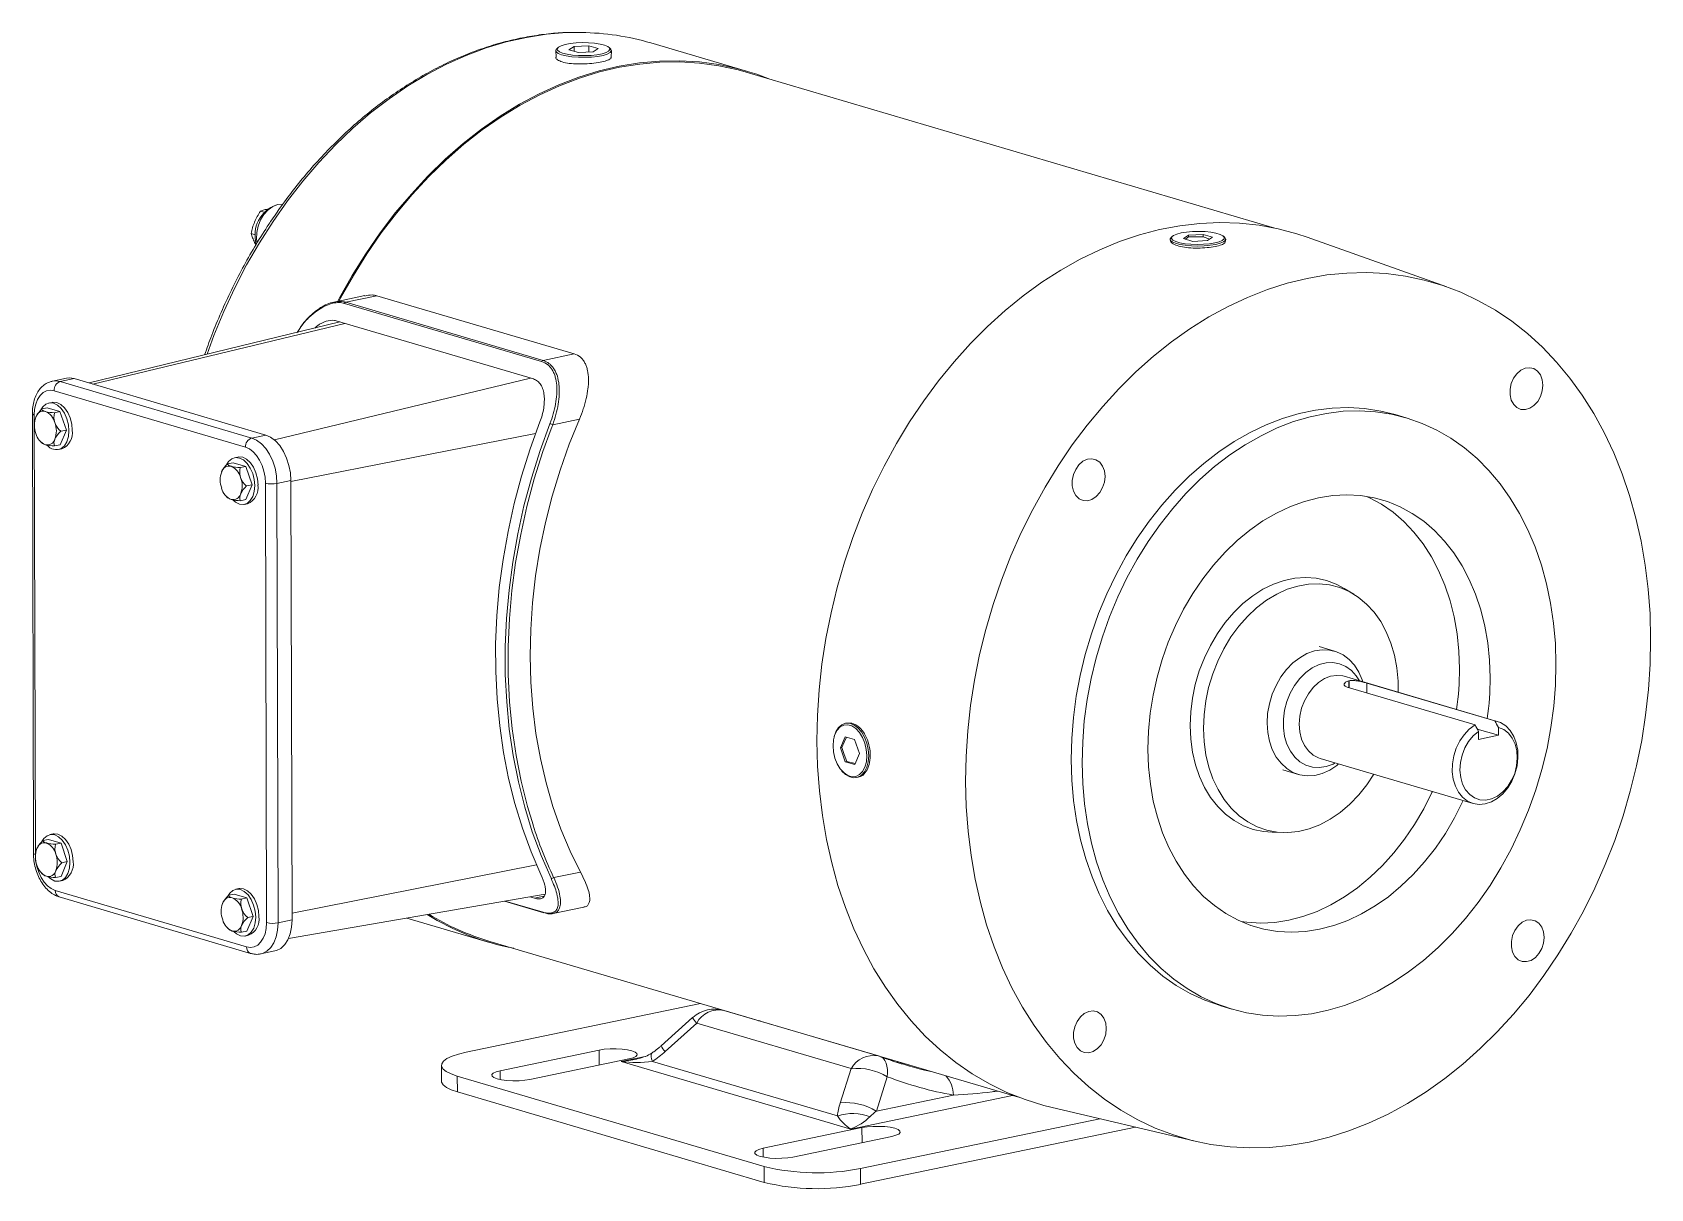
# Model space of a CAD drawing. Header units: inches. Extents: x -6.3 to 5.5, y -4.4 to 4.1.
import ezdxf

# ---------------------------------------------------------------- set-up
doc = ezdxf.new("R2010")
doc.units = ezdxf.units.IN
doc.header["$MEASUREMENT"] = 0

msp = doc.modelspace()

# ---------------------------------------------------------------- linework, layer by layer
at = {"color": 7, "linetype": 'Continuous', "lineweight": 15}
for p, q in [((-2.452, 3.918), (-2.451, 3.869)), ((-2.436, 3.94), (-2.446, 3.931)), ((-2.319, 3.949), (-2.357, 3.924)), ((-2.357, 3.924), (-2.287, 3.903)), ((-2.212, 3.953), (-2.319, 3.949)), ((-2.319, 3.912), (-2.319, 3.949)), ((-2.287, 3.903), (-2.181, 3.908)), ((-2.143, 3.933), (-2.212, 3.953)), ((-2.212, 3.906), (-2.212, 3.953)), ((-2.181, 3.908), (-2.143, 3.933)), ((-2.054, 3.932), (-2.064, 3.941)), ((-2.048, 3.87), (-2.047, 3.919)), ((-1.061, 3.769), (-1.759, 3.975)), ((2.795, 2.623), (-1.064, 3.76)), ((-4.581, 2.739), (-4.608, 2.747)), ((-4.646, 2.574), (-4.676, 2.583)), ((2.032, 2.541), (2.032, 2.535)), ((2.048, 2.563), (2.039, 2.554)), ((2.165, 2.572), (2.128, 2.546)), ((2.128, 2.546), (2.197, 2.526)), ((2.272, 2.576), (2.165, 2.572)), ((2.165, 2.559), (2.165, 2.572)), ((2.197, 2.526), (2.303, 2.531)), ((2.341, 2.556), (2.272, 2.576)), ((2.272, 2.56), (2.272, 2.576)), ((2.322, 2.543), (2.272, 2.56)), ((2.303, 2.531), (2.341, 2.556)), ((2.43, 2.555), (2.42, 2.564)), ((2.436, 2.527), (2.437, 2.542)), ((4.052, 2.193), (3.031, 2.556)), ((-3.847, 2.13), (-4.071, 2.083)), ((-3.758, 2.129), (-3.985, 2.082)), ((-2.319, 1.705), (-3.758, 2.129)), ((-2.556, 1.649), (-3.995, 2.073)), ((-3.985, 2.082), (-2.546, 1.657)), ((-4.028, 1.938), (-5.859, 1.493)), ((-4.056, 1.946), (-2.616, 1.522)), ((-2.546, 1.657), (-2.319, 1.705)), ((-6.025, 1.527), (-6.127, 1.506)), ((-4.718, 1.023), (-6.115, 1.435)), ((-5.967, 1.524), (-6.069, 1.503)), ((-6.069, 1.503), (-4.672, 1.091)), ((-4.569, 1.112), (-5.967, 1.524)), ((-6.204, 1.303), (-6.164, 1.311)), ((-6.072, 1.284), (-6.164, 1.311)), ((-6.129, 1.351), (-6.153, 1.346)), ((-6.273, 1.268), (-6.265, -1.939)), ((-6.259, 1.259), (-6.251, -1.948)), ((-6.112, 1.275), (-6.072, 1.284)), ((-6.072, 1.284), (-6.025, 1.149)), ((-2.28, 1.228), (-2.475, 1.188)), ((3.754, 1.238), (3.674, 1.262)), ((-6.025, 1.149), (-6.071, 1.041)), ((-6.065, 1.141), (-6.025, 1.149)), ((-4.569, 1.112), (-4.672, 1.091)), ((-6.111, 1.033), (-6.071, 1.041)), ((-6.082, 1.006), (-6.058, 1.011)), ((-4.773, 0.952), (-4.797, 0.947)), ((-4.848, 0.903), (-4.808, 0.911)), ((-4.808, 0.911), (-4.716, 0.884)), ((-4.756, 0.876), (-4.716, 0.884)), ((-4.669, 0.749), (-4.716, 0.884)), ((-4.715, 0.642), (-4.669, 0.749)), ((-4.709, 0.741), (-4.669, 0.749)), ((-4.565, -2.446), (-4.572, 0.762)), ((-4.386, 0.781), (-4.488, 0.76)), ((-4.488, 0.76), (-4.48, -2.447)), ((-4.378, -2.426), (-4.386, 0.781)), ((-4.755, 0.633), (-4.715, 0.642)), ((-4.726, 0.606), (-4.702, 0.611)), ((3.372, -0.049), (3.301, -0.006)), ((3.232, -0.464), (3.118, -0.43)), ((4.418, -0.977), (3.302, -0.648)), ((4.402, -0.973), (3.468, -0.698)), ((4.257, -1.003), (3.323, -0.728)), ((-0.33, -0.989), (-0.338, -0.991)), ((4.273, -1.033), (4.427, -1.078)), ((4.283, -1.108), (4.283, -1.051)), ((4.427, -1.078), (4.427, -1.021)), ((-0.421, -1.088), (-0.422, -1.094)), ((-0.341, -1.09), (-0.375, -1.171)), ((-0.365, -1.168), (-0.375, -1.171)), ((-0.375, -1.171), (-0.341, -1.272)), ((-0.272, -1.11), (-0.341, -1.09)), ((-0.237, -1.211), (-0.272, -1.11)), ((4.427, -1.078), (4.283, -1.108)), ((-0.328, -1.269), (-0.341, -1.272)), ((-0.341, -1.272), (-0.271, -1.292)), ((-0.328, -1.269), (-0.268, -1.285)), ((-0.271, -1.292), (-0.237, -1.211)), ((3.126, -1.247), (4.242, -1.576)), ((-0.374, -1.326), (-0.37, -1.331)), ((-0.256, -1.387), (-0.245, -1.385)), ((2.853, -1.33), (2.967, -1.364)), ((-6.196, -1.847), (-6.156, -1.838)), ((-6.156, -1.838), (-6.064, -1.865)), ((-6.122, -1.798), (-6.145, -1.803)), ((-6.104, -1.874), (-6.064, -1.865)), ((-6.018, -2), (-6.064, -1.865)), ((2.776, -1.786), (2.859, -1.788)), ((-6.018, -2), (-6.064, -2.108)), ((-6.058, -2.009), (-6.018, -2)), ((-6.104, -2.116), (-6.064, -2.108)), ((-2.467, -2.116), (-2.272, -2.076)), ((-6.106, -2.21), (-4.709, -2.622)), ((-6.075, -2.143), (-6.051, -2.138)), ((-4.84, -2.246), (-4.8, -2.238)), ((-4.708, -2.265), (-4.8, -2.238)), ((-4.766, -2.197), (-4.789, -2.202)), ((-4.404, -2.562), (-2.53, -2.237)), ((-6.077, -2.258), (-4.68, -2.67)), ((-4.748, -2.274), (-4.708, -2.265)), ((-4.662, -2.4), (-4.708, -2.265)), ((-2.827, -2.289), (-2.541, -2.373)), ((-2.607, -2.267), (-2.642, -2.257)), ((-2.471, -2.379), (-2.248, -2.333)), ((-4.662, -2.4), (-4.707, -2.508)), ((-4.702, -2.408), (-4.662, -2.4)), ((-4.378, -2.426), (-4.48, -2.447)), ((-3.54, -2.412), (-2.936, -2.59)), ((-2.541, -2.373), (-2.541, -2.373)), ((-4.747, -2.516), (-4.707, -2.508)), ((-4.719, -2.543), (-4.695, -2.538)), ((-2.934, -2.582), (0.925, -3.719)), ((-4.605, -2.673), (-4.503, -2.652)), ((-1.396, -3.035), (-3.107, -3.391)), ((2.402, -3.053), (2.482, -3.077)), ((-1.454, -3.137), (-1.683, -3.344)), ((-1.424, -3.178), (-1.654, -3.385)), ((-0.296, -3.511), (-1.424, -3.178)), ((-0.098, -3.418), (-1.226, -3.086)), ((-0.969, -3.161), (-0.972, -3.161)), ((-2.136, -3.376), (-2.859, -3.526)), ((-3.287, -3.486), (-3.287, -3.602)), ((-2.642, -3.59), (-1.919, -3.44)), ((-0.3, -3.952), (-1.975, -3.458)), ((-0.397, -3.856), (-1.748, -3.458)), ((-0.376, -3.762), (-0.296, -3.511)), ((0.1, -3.484), (0.132, -3.494)), ((-0.933, -4.225), (-3.172, -3.565)), ((-3.172, -3.565), (-3.171, -3.681)), ((-0.033, -3.571), (-0.113, -3.822)), ((-0.932, -4.341), (-3.171, -3.681)), ((0.449, -3.705), (-0.113, -3.822)), ((1.518, -3.876), (-0.229, -4.24)), ((1.16, -3.792), (2.214, -4.041)), ((-0.218, -3.941), (-0.94, -4.092)), ((-0.723, -4.156), (0, -4.005)), ((-0.228, -4.355), (1.779, -3.938)), ((-0.932, -4.341), (-0.933, -4.225)), ((-0.229, -4.24), (-0.228, -4.355))]:
    msp.add_line(p, q, dxfattribs=at)
at = {"color": 8, "linetype": 'Continuous', "lineweight": 15}
for p, q in [((-3.993, 1.927), (-5.831, 1.484)), ((-2.637, 1.528), (-4.507, 1.077)), ((-2.475, 1.188), (-2.486, 1.159)), ((-2.6, 1.125), (-4.386, 0.773)), ((3.335, -0.682), (3.335, -0.731)), ((3.338, -0.732), (3.338, -0.681)), ((3.468, -0.698), (3.468, -0.77)), ((-2.593, -2.024), (-4.378, -2.376)), ((-2.822, -2.288), (-2.546, -2.369)), ((-2.607, -2.267), (-2.54, -2.253)), ((-0.962, -3.163), (-0.965, -3.163)), ((-2.136, -3.376), (-2.136, -3.485)), ((-1.801, -3.422), (-1.975, -3.458)), ((-2.859, -3.526), (-2.859, -3.591)), ((0.881, -3.706), (-0.3, -3.952)), ((-0.218, -3.941), (-0.217, -4.051)), ((-0.94, -4.092), (-0.94, -4.156))]:
    msp.add_line(p, q, dxfattribs=at)
at = {"color": 8, "linetype": 'Continuous', "lineweight": 15, "flags": 128}
for points in [[(-2.266, 4.05), (-2.374, 4.049), (-2.52, 4.037), (-2.667, 4.014), (-2.814, 3.981), (-2.96, 3.937), (-3.106, 3.883), (-3.25, 3.819), (-3.393, 3.744), (-3.533, 3.66), (-3.67, 3.566), (-3.804, 3.463), (-3.934, 3.351), (-4.061, 3.23), (-4.182, 3.102), (-4.299, 2.966), (-4.411, 2.822), (-4.516, 2.672), (-4.616, 2.516), (-4.709, 2.354), (-4.796, 2.187), (-4.876, 2.015), (-4.948, 1.839), (-4.998, 1.702)], [(-6.129, 1.505), (-6.105, 1.508), (-6.069, 1.503)], [(-6.273, 1.268), (-6.273, 1.267), (-6.27, 1.264), (-6.266, 1.261), (-6.259, 1.259)], [(3.302, -0.648), (3.292, -0.645), (3.247, -0.641), (3.202, -0.648), (3.157, -0.665), (3.113, -0.693), (3.074, -0.73), (3.04, -0.775), (3.012, -0.826), (2.991, -0.881), (2.978, -0.939), (2.974, -0.997)], [(2.974, -0.997), (2.978, -1.054), (2.991, -1.106), (3.012, -1.153), (3.041, -1.193), (3.075, -1.223), (3.115, -1.244), (3.126, -1.247)], [(-6.265, -1.939), (-6.265, -1.94), (-6.263, -1.943), (-6.258, -1.946), (-6.251, -1.948)], [(-4.48, -2.447), (-4.484, -2.5), (-4.494, -2.549), (-4.511, -2.592), (-4.533, -2.628), (-4.561, -2.654), (-4.593, -2.67), (-4.602, -2.673)], [(-1.75, -3.396), (-1.751, -3.397), (-1.755, -3.403), (-1.757, -3.412), (-1.756, -3.425), (-1.753, -3.44), (-1.748, -3.458)], [(-0.082, -3.424), (-0.073, -3.428), (-0.06, -3.438), (-0.05, -3.452), (-0.042, -3.47), (-0.036, -3.492), (-0.032, -3.516), (-0.031, -3.542), (-0.033, -3.571)], [(-1.975, -3.458), (-1.906, -3.449), (-1.864, -3.441)], [(0.132, -3.494), (0.217, -3.516), (0.296, -3.534)]]:
    msp.add_lwpolyline(points, dxfattribs=at)
at = {"color": 7, "linetype": 'Continuous', "lineweight": 15, "flags": 128}
for points in [[(-2.449, 3.91), (-2.452, 3.922), (-2.446, 3.931)], [(-2.054, 3.932), (-2.05, 3.928), (-2.048, 3.916), (-2.057, 3.904), (-2.078, 3.893), (-2.108, 3.883), (-2.147, 3.876), (-2.192, 3.871), (-2.24, 3.869), (-2.288, 3.87), (-2.335, 3.873), (-2.376, 3.879), (-2.41, 3.888), (-2.435, 3.898), (-2.449, 3.91), (-2.449, 3.91)], [(-2.44, 3.92), (-2.426, 3.909), (-2.403, 3.899), (-2.37, 3.891), (-2.331, 3.885), (-2.287, 3.881), (-2.24, 3.881), (-2.195, 3.883), (-2.152, 3.888), (-2.115, 3.895), (-2.086, 3.904), (-2.067, 3.914), (-2.058, 3.925), (-2.06, 3.937), (-2.073, 3.948), (-2.097, 3.958), (-2.13, 3.966), (-2.169, 3.972), (-2.213, 3.975), (-2.259, 3.976), (-2.305, 3.974), (-2.348, 3.969), (-2.385, 3.962), (-2.414, 3.953), (-2.433, 3.943), (-2.442, 3.931), (-2.44, 3.92)], [(-0.89, 3.709), (-0.985, 3.745), (-1.122, 3.786), (-1.262, 3.816), (-1.405, 3.836), (-1.549, 3.844), (-1.695, 3.842), (-1.842, 3.829), (-1.989, 3.805), (-2.137, 3.77), (-2.284, 3.725), (-2.43, 3.669), (-2.575, 3.602), (-2.718, 3.526), (-2.858, 3.439), (-2.995, 3.344), (-3.129, 3.239), (-3.26, 3.125), (-3.386, 3.002), (-3.507, 2.871), (-3.624, 2.733), (-3.735, 2.588), (-3.84, 2.436), (-3.939, 2.277), (-4.031, 2.113), (-4.044, 2.089)], [(-4.035, 2.091), (-4.023, 2.114), (-3.93, 2.278), (-3.832, 2.435), (-3.727, 2.587), (-3.616, 2.731), (-3.5, 2.869), (-3.379, 2.999), (-3.253, 3.121), (-3.123, 3.234), (-2.989, 3.339), (-2.852, 3.434), (-2.712, 3.52), (-2.57, 3.596), (-2.426, 3.662), (-2.28, 3.717), (-2.134, 3.762), (-1.987, 3.797), (-1.84, 3.82), (-1.693, 3.833), (-1.548, 3.835), (-1.404, 3.827), (-1.262, 3.807), (-1.122, 3.777), (-1.064, 3.76)], [(-4.633, 2.516), (-4.636, 2.543), (-4.635, 2.59), (-4.626, 2.637), (-4.608, 2.682), (-4.583, 2.722), (-4.553, 2.755), (-4.518, 2.78), (-4.482, 2.794), (-4.446, 2.798)], [(3.031, 2.556), (2.957, 2.581), (2.82, 2.617), (2.68, 2.643), (2.537, 2.658), (2.393, 2.663), (2.248, 2.657), (2.101, 2.639), (1.954, 2.612), (1.808, 2.573), (1.662, 2.524), (1.517, 2.465), (1.374, 2.395), (1.233, 2.316), (1.094, 2.227), (0.959, 2.129), (0.827, 2.021), (0.698, 1.905), (0.574, 1.781), (0.455, 1.648), (0.341, 1.509), (0.233, 1.362), (0.13, 1.209), (0.033, 1.05), (-0.056, 0.885), (-0.14, 0.716), (-0.216, 0.542), (-0.284, 0.364), (-0.345, 0.184), (-0.399, 0), (-0.444, -0.185), (-0.481, -0.371), (-0.51, -0.559), (-0.531, -0.746), (-0.543, -0.933), (-0.547, -1.119)], [(2.111, 2.587), (2.079, 2.579), (2.056, 2.569), (2.044, 2.558), (2.042, 2.546), (2.052, 2.535), (2.072, 2.525), (2.102, 2.516), (2.14, 2.509), (2.182, 2.505), (2.228, 2.504), (2.274, 2.505), (2.318, 2.508), (2.357, 2.515), (2.389, 2.523), (2.412, 2.533), (2.425, 2.544), (2.426, 2.556), (2.416, 2.567), (2.396, 2.577), (2.366, 2.586), (2.329, 2.593), (2.286, 2.597), (2.24, 2.599), (2.194, 2.598), (2.15, 2.594), (2.111, 2.587)], [(2.43, 2.555), (2.436, 2.545), (2.434, 2.533), (2.42, 2.522), (2.396, 2.512), (2.364, 2.503), (2.324, 2.497), (2.28, 2.493), (2.233, 2.492), (2.186, 2.493), (2.142, 2.497), (2.102, 2.503), (2.07, 2.512), (2.047, 2.522), (2.034, 2.533), (2.032, 2.545), (2.039, 2.554)], [(2.165, 2.559), (2.146, 2.545), (2.142, 2.542)], [(2.272, 2.56), (2.218, 2.56), (2.165, 2.559)], [(5.538, -0.376), (5.535, -0.56), (5.522, -0.745), (5.502, -0.931), (5.473, -1.117), (5.435, -1.301), (5.39, -1.485), (5.337, -1.667), (5.276, -1.845), (5.207, -2.021), (5.131, -2.193), (5.048, -2.361), (4.958, -2.523), (4.862, -2.68), (4.759, -2.831), (4.651, -2.976), (4.537, -3.113), (4.418, -3.243), (4.295, -3.365), (4.167, -3.479), (4.036, -3.583), (3.901, -3.679), (3.763, -3.766), (3.622, -3.842), (3.48, -3.909), (3.336, -3.965), (3.191, -4.012), (3.046, -4.047), (2.901, -4.072), (2.756, -4.086), (2.612, -4.09), (2.469, -4.082), (2.329, -4.064), (2.19, -4.035), (2.055, -3.995), (1.923, -3.945), (1.795, -3.885), (1.671, -3.814), (1.552, -3.734), (1.437, -3.644), (1.328, -3.545), (1.225, -3.437), (1.128, -3.32), (1.038, -3.195), (0.954, -3.062), (0.877, -2.922), (0.808, -2.775), (0.746, -2.621), (0.692, -2.462), (0.646, -2.298), (0.608, -2.128), (0.578, -1.955), (0.556, -1.778), (0.543, -1.598), (0.538, -1.416), (0.542, -1.232), (0.554, -1.046), (0.575, -0.861), (0.604, -0.675), (0.641, -0.49), (0.687, -0.307), (0.74, -0.125), (0.801, 0.054), (0.869, 0.23), (0.945, 0.402), (1.029, 0.569), (1.118, 0.732), (1.215, 0.889), (1.317, 1.04), (1.426, 1.184), (1.539, 1.322), (1.658, 1.451), (1.782, 1.573), (1.91, 1.687), (2.041, 1.792), (2.176, 1.888), (2.314, 1.974), (2.454, 2.051), (2.597, 2.117), (2.741, 2.174), (2.885, 2.22), (3.031, 2.256), (3.176, 2.281), (3.321, 2.295), (3.465, 2.298), (3.607, 2.291), (3.748, 2.272), (3.886, 2.243), (4.022, 2.204), (4.154, 2.154), (4.282, 2.093), (4.406, 2.023), (4.525, 1.943), (4.639, 1.853), (4.748, 1.753), (4.852, 1.645), (4.949, 1.528), (5.039, 1.403), (5.123, 1.27), (5.2, 1.13), (5.269, 0.983), (5.331, 0.83), (5.385, 0.671), (5.431, 0.506), (5.469, 0.337), (5.499, 0.164), (5.521, -0.013), (5.534, -0.193), (5.538, -0.376)], [(4.752, 1.476), (4.747, 1.516), (4.734, 1.551), (4.713, 1.579), (4.686, 1.597), (4.656, 1.604), (4.623, 1.6), (4.591, 1.585), (4.562, 1.56), (4.538, 1.527), (4.521, 1.488), (4.512, 1.447), (4.513, 1.406), (4.521, 1.368), (4.539, 1.336), (4.562, 1.313), (4.592, 1.3), (4.624, 1.298), (4.656, 1.308), (4.687, 1.328), (4.714, 1.357), (4.734, 1.394), (4.747, 1.434), (4.752, 1.476)], [(-6.115, 1.435), (-6.143, 1.439), (-6.17, 1.435), (-6.195, 1.422), (-6.217, 1.401), (-6.235, 1.373), (-6.248, 1.339), (-6.257, 1.301), (-6.259, 1.259)], [(-5.967, 1.524), (-6.003, 1.529), (-6.025, 1.527)], [(-6.211, 1.296), (-6.197, 1.319), (-6.174, 1.339), (-6.147, 1.347), (-6.118, 1.345), (-6.089, 1.33), (-6.062, 1.306), (-6.039, 1.272), (-6.021, 1.232), (-6.01, 1.188), (-6.006, 1.143), (-6.01, 1.101), (-6.021, 1.063), (-6.039, 1.034), (-6.062, 1.014), (-6.062, 1.014)], [(-6.204, 1.303), (-6.204, 1.3), (-6.203, 1.298), (-6.201, 1.295), (-6.198, 1.293), (-6.194, 1.291), (-6.19, 1.289), (-6.185, 1.287), (-6.179, 1.285)], [(-5.982, 1.148), (-5.986, 1.193), (-5.998, 1.237), (-6.015, 1.277), (-6.038, 1.311), (-6.065, 1.335), (-6.094, 1.35), (-6.123, 1.352), (-6.129, 1.351)], [(1.309, -1.255), (1.313, -1.102), (1.326, -0.949), (1.346, -0.794), (1.375, -0.641), (1.412, -0.488), (1.457, -0.338), (1.509, -0.19), (1.569, -0.046), (1.637, 0.094), (1.711, 0.23), (1.791, 0.36), (1.878, 0.483), (1.97, 0.6), (2.067, 0.71), (2.169, 0.812), (2.276, 0.905), (2.386, 0.99), (2.499, 1.066), (2.615, 1.132), (2.733, 1.188), (2.852, 1.234), (2.973, 1.27), (3.093, 1.295), (3.214, 1.309), (3.333, 1.313), (3.451, 1.306), (3.568, 1.288), (3.674, 1.262)], [(-2.569, 1.209), (-2.64, 1.013), (-2.702, 0.813), (-2.756, 0.612), (-2.801, 0.408), (-2.838, 0.204), (-2.865, -0.001), (-2.883, -0.206), (-2.892, -0.41), (-2.891, -0.613), (-2.881, -0.813), (-2.862, -1.01), (-2.834, -1.203), (-2.797, -1.393), (-2.751, -1.577), (-2.696, -1.756), (-2.632, -1.929), (-2.561, -2.095)], [(-2.487, -2.122), (-2.56, -1.956), (-2.624, -1.782), (-2.679, -1.602), (-2.726, -1.417), (-2.763, -1.227), (-2.792, -1.033), (-2.811, -0.835), (-2.821, -0.634), (-2.821, -0.43), (-2.812, -0.226), (-2.794, -0.02), (-2.767, 0.186), (-2.73, 0.392), (-2.685, 0.596), (-2.63, 0.799), (-2.567, 0.999), (-2.495, 1.195)], [(-2.28, 1.228), (-2.355, 1.045), (-2.421, 0.857), (-2.479, 0.667), (-2.528, 0.474), (-2.569, 0.28), (-2.6, 0.085), (-2.623, -0.111), (-2.636, -0.306), (-2.64, -0.499), (-2.635, -0.691), (-2.621, -0.88), (-2.598, -1.066), (-2.565, -1.248), (-2.524, -1.425), (-2.474, -1.597), (-2.415, -1.764), (-2.348, -1.923), (-2.272, -2.076)], [(1.389, -1.279), (1.393, -1.126), (1.405, -0.972), (1.426, -0.818), (1.455, -0.664), (1.492, -0.512), (1.537, -0.361), (1.589, -0.214), (1.649, -0.069), (1.716, 0.071), (1.79, 0.206), (1.871, 0.336), (1.958, 0.46), (2.05, 0.577), (2.147, 0.686), (2.249, 0.788), (2.356, 0.882), (2.466, 0.967), (2.579, 1.042), (2.695, 1.108), (2.813, 1.165), (2.932, 1.211), (3.053, 1.246), (3.173, 1.271), (3.294, 1.286), (3.413, 1.289), (3.531, 1.282), (3.648, 1.265), (3.761, 1.236), (3.871, 1.197), (3.978, 1.148), (4.081, 1.089), (4.179, 1.019), (4.271, 0.941), (4.358, 0.853), (4.439, 0.757), (4.514, 0.653), (4.582, 0.541), (4.642, 0.421), (4.696, 0.296), (4.741, 0.164), (4.779, 0.027), (4.808, -0.114), (4.83, -0.26), (4.843, -0.409), (4.847, -0.56), (4.843, -0.713), (4.831, -0.867), (4.811, -1.021), (4.782, -1.174), (4.745, -1.327), (4.7, -1.477), (4.647, -1.625), (4.587, -1.769), (4.52, -1.909), (4.446, -2.045), (4.366, -2.175), (4.279, -2.298), (4.187, -2.415), (4.089, -2.525), (3.987, -2.627), (3.881, -2.721), (3.771, -2.805), (3.658, -2.881), (3.542, -2.947), (3.424, -3.003), (3.304, -3.049), (3.184, -3.085), (3.063, -3.11), (2.943, -3.124), (2.823, -3.128), (2.705, -3.121), (2.589, -3.103), (2.476, -3.075), (2.365, -3.036), (2.258, -2.987), (2.156, -2.927), (2.058, -2.858), (1.965, -2.78), (1.878, -2.692), (1.797, -2.596), (1.723, -2.491), (1.655, -2.379), (1.594, -2.26), (1.541, -2.134), (1.495, -2.003), (1.458, -1.866), (1.428, -1.724), (1.407, -1.579), (1.394, -1.43), (1.389, -1.279)], [(-4.672, 1.091), (-4.636, 1.075), (-4.601, 1.049), (-4.57, 1.014), (-4.542, 0.972), (-4.519, 0.923), (-4.502, 0.87), (-4.492, 0.815), (-4.488, 0.76)], [(-4.386, 0.781), (-4.389, 0.836), (-4.4, 0.891), (-4.417, 0.944), (-4.44, 0.993), (-4.468, 1.036), (-4.499, 1.07), (-4.534, 1.096), (-4.569, 1.112)], [(-2.486, 1.159), (-2.547, 0.992), (-2.61, 0.793), (-2.664, 0.591), (-2.709, 0.387), (-2.746, 0.183), (-2.773, -0.022), (-2.791, -0.227), (-2.8, -0.431), (-2.8, -0.634), (-2.79, -0.834), (-2.771, -1.031), (-2.742, -1.225), (-2.705, -1.414), (-2.659, -1.598), (-2.618, -1.733)], [(-4.855, 0.896), (-4.841, 0.919), (-4.818, 0.939), (-4.791, 0.948), (-4.762, 0.945), (-4.733, 0.931), (-4.706, 0.906)], [(-4.626, 0.748), (-4.63, 0.793), (-4.642, 0.837), (-4.659, 0.877), (-4.682, 0.911), (-4.709, 0.936), (-4.738, 0.95), (-4.767, 0.953), (-4.773, 0.952)], [(-4.572, 0.762), (-4.575, 0.805), (-4.584, 0.849), (-4.597, 0.89), (-4.615, 0.929), (-4.637, 0.963), (-4.662, 0.99), (-4.689, 1.011), (-4.718, 1.023)], [(-4.823, 0.885), (-4.829, 0.887), (-4.834, 0.889), (-4.838, 0.891), (-4.842, 0.893), (-4.845, 0.896), (-4.847, 0.898), (-4.848, 0.9), (-4.848, 0.903)], [(-4.706, 0.906), (-4.683, 0.872), (-4.665, 0.832), (-4.654, 0.788), (-4.65, 0.744), (-4.654, 0.701), (-4.665, 0.664), (-4.683, 0.634), (-4.706, 0.614), (-4.732, 0.605), (-4.761, 0.608), (-4.79, 0.622), (-4.81, 0.64)], [(1.556, 0.811), (1.551, 0.851), (1.538, 0.886), (1.517, 0.914), (1.49, 0.932), (1.46, 0.94), (1.427, 0.936), (1.395, 0.921), (1.366, 0.896), (1.342, 0.862), (1.325, 0.824), (1.316, 0.782), (1.317, 0.741), (1.325, 0.703), (1.343, 0.671), (1.367, 0.648), (1.396, 0.635), (1.428, 0.633), (1.46, 0.643), (1.491, 0.663), (1.518, 0.693), (1.538, 0.729), (1.551, 0.769), (1.556, 0.811)], [(4.17, -1.555), (4.166, -1.563), (4.106, -1.681), (4.04, -1.795), (3.967, -1.902), (3.888, -2.002), (3.805, -2.095), (3.716, -2.18), (3.624, -2.257), (3.527, -2.324), (3.429, -2.382), (3.328, -2.43), (3.225, -2.467), (3.122, -2.494), (3.019, -2.51), (2.916, -2.515), (2.815, -2.509), (2.716, -2.493), (2.62, -2.466), (2.527, -2.428), (2.438, -2.38), (2.354, -2.321), (2.275, -2.254), (2.202, -2.177), (2.135, -2.091), (2.075, -1.998), (2.022, -1.897), (1.976, -1.79), (1.938, -1.676), (1.908, -1.558), (1.887, -1.435), (1.874, -1.308), (1.869, -1.179), (1.873, -1.048), (1.886, -0.916), (1.907, -0.785), (1.936, -0.654), (1.973, -0.525), (2.018, -0.398), (2.071, -0.276), (2.13, -0.157), (2.197, -0.044), (2.27, 0.063), (2.348, 0.164), (2.432, 0.257), (2.52, 0.342), (2.613, 0.418), (2.709, 0.486), (2.808, 0.543), (2.909, 0.591), (3.011, 0.628), (3.114, 0.655), (3.218, 0.671), (3.32, 0.677), (3.421, 0.671), (3.52, 0.654), (3.617, 0.627), (3.709, 0.589), (3.798, 0.541), (3.882, 0.483), (3.961, 0.415), (4.035, 0.338), (4.102, 0.253), (4.162, 0.159), (4.215, 0.059), (4.261, -0.049), (4.298, -0.162), (4.328, -0.281), (4.35, -0.404), (4.363, -0.53), (4.367, -0.66), (4.367, -0.66)], [(3.464, 0.665), (3.486, 0.655), (3.574, 0.607), (3.659, 0.549), (3.738, 0.481), (3.811, 0.404), (3.878, 0.319), (3.938, 0.225), (3.991, 0.125), (4.037, 0.017), (4.075, -0.096), (4.104, -0.215), (4.126, -0.338), (4.139, -0.464), (4.143, -0.594)], [(2.178, -1.008), (2.182, -0.908), (2.194, -0.807), (2.215, -0.707), (2.244, -0.609), (2.281, -0.513), (2.325, -0.422), (2.376, -0.336), (2.433, -0.256), (2.495, -0.182), (2.563, -0.117), (2.634, -0.061), (2.709, -0.013), (2.785, 0.024), (2.864, 0.051), (2.942, 0.067), (3.021, 0.073), (3.098, 0.068), (3.173, 0.051), (3.244, 0.025), (3.301, -0.006)], [(2.275, -1.028), (2.279, -0.928), (2.291, -0.828), (2.312, -0.729), (2.342, -0.631), (2.379, -0.537), (2.423, -0.447), (2.474, -0.361), (2.532, -0.283), (2.595, -0.211), (2.662, -0.148), (2.734, -0.093), (2.809, -0.048), (2.886, -0.013), (2.964, 0.011), (3.042, 0.025), (3.119, 0.027), (3.195, 0.019), (3.269, 0), (3.339, -0.03), (3.404, -0.071), (3.465, -0.121), (3.52, -0.18), (3.568, -0.248), (3.609, -0.324), (3.643, -0.406), (3.668, -0.494), (3.686, -0.587), (3.695, -0.683), (3.695, -0.764)], [(2.739, -0.989), (2.743, -0.919), (2.756, -0.848), (2.776, -0.779), (2.804, -0.714), (2.839, -0.653), (2.88, -0.598), (2.927, -0.55), (2.977, -0.512), (3.03, -0.482), (3.085, -0.463), (3.14, -0.454), (3.194, -0.456), (3.246, -0.469), (3.295, -0.492), (3.339, -0.525), (3.377, -0.567), (3.409, -0.617), (3.434, -0.674), (3.438, -0.688)], [(3.413, -0.681), (3.39, -0.644), (3.355, -0.605), (3.313, -0.576), (3.268, -0.556), (3.219, -0.547), (3.169, -0.55), (3.118, -0.563), (3.068, -0.587), (3.021, -0.621), (2.978, -0.663), (2.939, -0.714), (2.907, -0.77), (2.883, -0.832), (2.866, -0.896), (2.858, -0.961), (2.858, -1.025), (2.866, -1.087), (2.884, -1.144), (2.909, -1.194), (2.941, -1.238), (2.979, -1.272), (3.022, -1.297), (3.07, -1.311), (3.12, -1.314), (3.17, -1.306), (3.221, -1.288), (3.236, -1.28)], [(-0.429, -1.155), (-0.426, -1.2), (-0.415, -1.246), (-0.398, -1.287), (-0.376, -1.324), (-0.349, -1.353), (-0.321, -1.372), (-0.291, -1.381), (-0.262, -1.378), (-0.236, -1.365), (-0.214, -1.342), (-0.197, -1.31), (-0.186, -1.271), (-0.183, -1.227), (-0.187, -1.182), (-0.197, -1.136), (-0.214, -1.094), (-0.237, -1.058), (-0.263, -1.029), (-0.292, -1.01), (-0.321, -1.001), (-0.35, -1.004), (-0.376, -1.017), (-0.399, -1.04), (-0.415, -1.072), (-0.426, -1.111), (-0.429, -1.155)], [(-0.421, -1.088), (-0.408, -1.052), (-0.389, -1.022), (-0.365, -1.001), (-0.337, -0.991), (-0.308, -0.991), (-0.278, -1.002), (-0.248, -1.024), (-0.222, -1.054), (-0.2, -1.092), (-0.183, -1.135), (-0.173, -1.181), (-0.169, -1.228), (-0.173, -1.272), (-0.183, -1.312), (-0.199, -1.345), (-0.221, -1.37), (-0.248, -1.385), (-0.277, -1.389), (-0.307, -1.382), (-0.337, -1.365), (-0.364, -1.339), (-0.37, -1.331)], [(2.776, -1.786), (2.713, -1.781), (2.638, -1.765), (2.566, -1.738), (2.499, -1.701), (2.436, -1.653), (2.379, -1.597), (2.327, -1.532), (2.283, -1.459), (2.246, -1.379), (2.217, -1.293), (2.195, -1.201), (2.182, -1.106), (2.178, -1.008)], [(3.519, -1.363), (3.468, -1.439), (3.408, -1.514), (3.342, -1.582), (3.273, -1.641), (3.199, -1.691), (3.124, -1.731), (3.046, -1.761), (2.968, -1.78), (2.89, -1.788), (2.813, -1.785), (2.738, -1.771), (2.666, -1.746), (2.598, -1.711), (2.535, -1.666), (2.477, -1.611), (2.426, -1.547), (2.381, -1.475), (2.344, -1.396), (2.314, -1.311), (2.292, -1.22), (2.279, -1.126), (2.275, -1.028)], [(3.261, -1.287), (3.248, -1.298), (3.196, -1.332), (3.142, -1.357), (3.087, -1.371), (3.032, -1.374), (2.979, -1.367), (2.928, -1.349), (2.882, -1.321), (2.841, -1.283), (2.805, -1.237), (2.777, -1.183), (2.756, -1.122), (2.744, -1.057), (2.739, -0.989)], [(4.402, -0.973), (4.443, -0.986), (4.481, -1.01), (4.514, -1.044), (4.539, -1.086), (4.558, -1.134), (4.568, -1.188), (4.57, -1.244), (4.563, -1.302), (4.548, -1.359), (4.525, -1.413), (4.495, -1.462), (4.46, -1.505), (4.419, -1.539), (4.376, -1.564), (4.331, -1.579), (4.286, -1.583), (4.242, -1.576), (4.202, -1.559), (4.166, -1.531), (4.136, -1.494), (4.113, -1.45), (4.097, -1.399), (4.09, -1.344), (4.092, -1.287), (4.102, -1.229), (4.12, -1.173), (4.146, -1.12), (4.178, -1.074), (4.215, -1.034), (4.257, -1.003)], [(4.283, -1.051), (4.244, -1.083), (4.21, -1.124), (4.182, -1.171), (4.162, -1.224), (4.15, -1.278), (4.146, -1.333), (4.152, -1.386), (4.166, -1.435), (4.188, -1.477), (4.218, -1.511), (4.253, -1.535), (4.292, -1.549), (4.335, -1.551), (4.378, -1.542), (4.42, -1.522), (4.46, -1.492), (4.495, -1.453), (4.524, -1.407), (4.546, -1.356), (4.56, -1.301), (4.565, -1.246), (4.561, -1.193), (4.549, -1.143), (4.528, -1.099), (4.5, -1.064), (4.466, -1.037), (4.427, -1.021)], [(-0.547, -1.119), (-0.542, -1.303), (-0.529, -1.484), (-0.507, -1.663), (-0.478, -1.838), (-0.439, -2.009), (-0.393, -2.175), (-0.339, -2.336), (-0.277, -2.491), (-0.208, -2.64), (-0.131, -2.782), (-0.047, -2.917), (0.043, -3.044), (0.141, -3.163), (0.244, -3.273), (0.353, -3.374), (0.468, -3.467), (0.587, -3.549), (0.712, -3.622), (0.84, -3.685), (0.973, -3.737), (1.109, -3.779), (1.16, -3.792)], [(-0.331, -1.093), (-0.347, -1.128), (-0.365, -1.168)], [(-0.365, -1.168), (-0.347, -1.219), (-0.328, -1.269)], [(2.402, -3.053), (2.396, -3.051), (2.285, -3.012), (2.178, -2.963), (2.076, -2.904), (1.978, -2.835), (1.885, -2.756), (1.798, -2.668), (1.717, -2.572), (1.643, -2.468), (1.575, -2.356), (1.514, -2.236), (1.461, -2.111), (1.415, -1.979), (1.378, -1.842), (1.348, -1.701), (1.327, -1.555), (1.314, -1.407), (1.309, -1.255)], [(3.946, -1.489), (3.942, -1.497), (3.882, -1.615), (3.816, -1.729), (3.743, -1.836), (3.665, -1.936), (3.581, -2.029), (3.492, -2.114), (3.4, -2.191), (3.304, -2.258), (3.205, -2.316), (3.104, -2.364), (3.001, -2.401), (2.898, -2.428), (2.795, -2.444), (2.693, -2.449), (2.591, -2.443), (2.549, -2.438)], [(-6.203, -1.853), (-6.189, -1.831), (-6.166, -1.811), (-6.139, -1.802), (-6.11, -1.804), (-6.082, -1.819), (-6.055, -1.843), (-6.032, -1.877), (-6.014, -1.917), (-6.003, -1.961), (-5.999, -2.006), (-6.002, -2.048), (-6.013, -2.086), (-6.031, -2.115), (-6.054, -2.135), (-6.081, -2.144), (-6.11, -2.142), (-6.138, -2.127), (-6.159, -2.11)], [(-6.171, -1.864), (-6.177, -1.863), (-6.182, -1.861), (-6.187, -1.858), (-6.19, -1.856), (-6.193, -1.854), (-6.195, -1.851), (-6.196, -1.849), (-6.196, -1.847)], [(-5.975, -2.001), (-5.979, -1.956), (-5.99, -1.912), (-6.008, -1.872), (-6.031, -1.838), (-6.058, -1.814), (-6.087, -1.799), (-6.115, -1.797), (-6.122, -1.798)], [(-6.251, -1.948), (-6.249, -1.992), (-6.24, -2.035), (-6.227, -2.077), (-6.209, -2.116), (-6.187, -2.149), (-6.162, -2.177), (-6.135, -2.197), (-6.106, -2.21)], [(-4.847, -2.253), (-4.833, -2.23), (-4.81, -2.21)], [(-4.81, -2.21), (-4.783, -2.201), (-4.754, -2.204), (-4.726, -2.218), (-4.699, -2.243), (-4.676, -2.277), (-4.658, -2.317), (-4.647, -2.361), (-4.643, -2.406), (-4.646, -2.448), (-4.657, -2.485), (-4.675, -2.515), (-4.698, -2.535), (-4.725, -2.544), (-4.754, -2.541), (-4.782, -2.527), (-4.803, -2.509)], [(-4.619, -2.401), (-4.623, -2.356), (-4.634, -2.312), (-4.652, -2.272), (-4.675, -2.238), (-4.702, -2.213), (-4.731, -2.199), (-4.759, -2.196), (-4.766, -2.197)], [(-4.84, -2.246), (-4.84, -2.249), (-4.839, -2.251), (-4.837, -2.254), (-4.834, -2.256), (-4.831, -2.258), (-4.826, -2.26), (-4.821, -2.262), (-4.815, -2.264)], [(-4.709, -2.622), (-4.681, -2.626), (-4.653, -2.622), (-4.628, -2.609), (-4.607, -2.588), (-4.589, -2.56), (-4.575, -2.526), (-4.567, -2.488), (-4.565, -2.446)], [(-4.503, -2.652), (-4.49, -2.649), (-4.459, -2.633), (-4.431, -2.606), (-4.408, -2.571), (-4.392, -2.528), (-4.381, -2.479), (-4.378, -2.426)], [(4.761, -2.553), (4.757, -2.513), (4.744, -2.478), (4.723, -2.45), (4.696, -2.432), (4.665, -2.424), (4.633, -2.428), (4.601, -2.443), (4.572, -2.468), (4.548, -2.502), (4.531, -2.54), (4.522, -2.582), (4.522, -2.623), (4.531, -2.661), (4.548, -2.693), (4.572, -2.716), (4.601, -2.729), (4.633, -2.73), (4.666, -2.721), (4.697, -2.701), (4.723, -2.671), (4.744, -2.635), (4.757, -2.595), (4.761, -2.553)], [(1.565, -3.218), (1.561, -3.178), (1.548, -3.142), (1.527, -3.115), (1.5, -3.097), (1.469, -3.089), (1.437, -3.093), (1.405, -3.108), (1.376, -3.133), (1.352, -3.166), (1.335, -3.205), (1.326, -3.247), (1.326, -3.288), (1.335, -3.326), (1.352, -3.357), (1.376, -3.381), (1.405, -3.394), (1.437, -3.395), (1.47, -3.386), (1.501, -3.365), (1.527, -3.336), (1.548, -3.3), (1.561, -3.259), (1.565, -3.218)], [(-3.107, -3.391), (-3.163, -3.405), (-3.21, -3.42), (-3.247, -3.437), (-3.272, -3.456), (-3.285, -3.475), (-3.286, -3.494), (-3.275, -3.514), (-3.252, -3.532), (-3.217, -3.549), (-3.172, -3.565)], [(-1.919, -3.44), (-1.889, -3.432), (-1.868, -3.422), (-1.858, -3.411), (-1.86, -3.4), (-1.873, -3.39), (-1.897, -3.38), (-1.93, -3.373), (-1.969, -3.368), (-2.012, -3.366), (-2.057, -3.366), (-2.099, -3.37), (-2.136, -3.376)], [(-2.859, -3.526), (-2.889, -3.534), (-2.91, -3.544), (-2.92, -3.554), (-2.918, -3.565), (-2.905, -3.576), (-2.881, -3.585), (-2.848, -3.592), (-2.809, -3.598), (-2.766, -3.6), (-2.721, -3.599), (-2.679, -3.596), (-2.642, -3.59)], [(0.085, -3.475), (0.068, -3.468), (0.05, -3.463)], [(-3.171, -3.681), (-3.217, -3.665), (-3.251, -3.648), (-3.275, -3.63), (-3.286, -3.61), (-3.287, -3.602)], [(0, -4.005), (0.03, -3.997), (0.051, -3.988), (0.061, -3.977), (0.059, -3.966), (0.046, -3.955), (0.022, -3.946), (-0.011, -3.939), (-0.05, -3.934), (-0.093, -3.932), (-0.138, -3.932), (-0.18, -3.935), (-0.218, -3.941)], [(-0.94, -4.092), (-0.97, -4.1), (-0.991, -4.11), (-1.001, -4.12), (-0.999, -4.131), (-0.986, -4.142), (-0.962, -4.151), (-0.929, -4.158), (-0.89, -4.163), (-0.847, -4.166), (-0.802, -4.165), (-0.76, -4.162), (-0.723, -4.156)]]:
    msp.add_lwpolyline(points, dxfattribs=at)
at = {"color": 7, "linetype": 'Continuous', "lineweight": 15}
for centre, radius, start, end in [((-2.286, 2.178), 1.872, 73.6394, 89.3774), ((-4.417, 2.573), 0.231, 108.7004, 196.5887), ((-3.981, 2.068), 0.0145, 105.4063, 156.4004), ((-2.542, 1.643), 0.0145, 105.4063, 156.4004), ((-6.047, 1.439), 0.0678, 108.6701, 182.9878), ((-6.091, 1.172), 0.172, 130.8691, 155.2335), ((-6.083, 1.184), 0.175, 159.9143, 200.3624), ((-6.192, 1.229), 0.0577, 76.3148, 163.9974), ((-6.227, 1.173), 0.122, 14.5723, 66.6172), ((-6.106, 1.563), 0.288, 255.3484, 268.8318), ((-6.002, 1.243), 0.114, 163.709, 200.2639), ((-5.977, 1.249), 0.14, 198.949, 230.8321), ((-6.273, 1.143), 0.175, 339.9143, 20.3624), ((-2.544, 1.038), 0.165, 65.312, 72.6845), ((-6.13, 1.154), 0.122, 194.5723, 246.6172), ((-6.094, 1.181), 0.167, 224.457, 230.9219), ((-6.164, 1.098), 0.0577, 256.3148, 343.9974), ((-6.059, 1.056), 0.0565, 151.4613, 203.4577), ((-5.953, 1.01), 0.172, 130.8691, 155.2335), ((-6.11, 1.129), 0.129, 293.6898, 8.5489), ((-4.65, 1.027), 0.0678, 108.6701, 182.9878), ((-6.164, 1.099), 0.0587, 234.2926, 256.6474), ((-6.105, 1.321), 0.288, 255.3484, 268.8318), ((-6.098, 1.092), 0.0861, 217.3806, 295.0361), ((-4.727, 0.785), 0.175, 159.9143, 200.3624), ((-4.735, 0.773), 0.172, 130.8691, 155.2335), ((-4.836, 0.829), 0.0577, 76.3148, 163.9974), ((-4.871, 0.773), 0.122, 14.5723, 66.6172), ((-4.75, 1.163), 0.288, 255.3484, 268.8318), ((-4.646, 0.843), 0.114, 163.709, 200.2639), ((-4.774, 0.754), 0.122, 194.5723, 246.6172), ((-4.621, 0.849), 0.14, 198.949, 230.8321), ((-4.917, 0.743), 0.175, 339.9143, 20.3624), ((-4.597, 0.611), 0.172, 130.8691, 155.2335), ((-4.754, 0.729), 0.129, 293.6898, 8.5489), ((-4.526, 0.957), 0.201, 256.7012, 280.9637), ((-4.738, 0.781), 0.167, 224.457, 230.9219), ((-4.807, 0.702), 0.0613, 234.7757, 256.1643), ((-4.808, 0.699), 0.0577, 256.3148, 343.9974), ((-4.749, 0.921), 0.288, 255.3484, 268.8318), ((-4.703, 0.656), 0.0565, 151.4613, 203.4577), ((3.378, -0.88), 0.203, 101.3063, 102.1933), ((2.072, -0.596), 2.071, 351.8488, 0.0714), ((2.296, -0.662), 2.071, 351.8488, 0.0714), ((-6.084, -1.977), 0.172, 130.8691, 155.2335), ((-6.185, -1.921), 0.0577, 76.3148, 163.9974), ((-6.219, -1.976), 0.122, 14.5723, 66.6172), ((-6.098, -1.586), 0.288, 255.3484, 268.8318), ((-5.994, -1.906), 0.114, 163.709, 200.2639), ((-6.076, -1.965), 0.175, 159.9143, 200.3624), ((-5.969, -1.9), 0.14, 198.949, 230.8321), ((-6.266, -2.006), 0.175, 339.9143, 20.3624), ((-6.103, -2.02), 0.129, 293.6898, 8.5489), ((-6.122, -1.995), 0.122, 194.5723, 246.6172), ((-6.086, -1.968), 0.167, 224.457, 230.9219), ((-6.156, -2.047), 0.0613, 234.7757, 256.1643), ((-6.157, -2.051), 0.0577, 256.3148, 343.9974), ((-6.098, -1.828), 0.288, 255.3484, 268.8318), ((-6.052, -2.094), 0.0565, 151.4613, 203.4577), ((-5.945, -2.139), 0.172, 130.8691, 155.2335), ((-2.484, -2.099), 0.0238, 261.5889, 313.0691), ((-4.72, -2.365), 0.175, 159.9143, 200.3624), ((-4.728, -2.377), 0.172, 130.8691, 155.2335), ((-4.829, -2.32), 0.0577, 76.3148, 163.9974), ((-4.863, -2.376), 0.122, 14.5723, 66.6172), ((-4.742, -1.986), 0.288, 255.3484, 268.8318), ((-4.638, -2.306), 0.114, 163.709, 200.2639), ((-4.613, -2.3), 0.14, 198.949, 230.8321), ((-4.91, -2.406), 0.175, 339.9143, 20.3624), ((-4.766, -2.395), 0.122, 194.5723, 246.6172), ((-4.801, -2.45), 0.0577, 256.3148, 343.9974), ((-4.696, -2.493), 0.0565, 151.4613, 203.4577), ((-4.589, -2.539), 0.172, 130.8691, 155.2335), ((-4.747, -2.42), 0.129, 293.6898, 8.5489), ((-4.518, -2.25), 0.201, 256.7012, 280.9637), ((-2.41, -0.805), 1.861, 238.1801, 259.173), ((-2.405, -0.794), 1.865, 238.5408, 253.5133), ((-4.73, -2.368), 0.167, 224.457, 230.9219), ((-4.801, -2.449), 0.0587, 234.2926, 256.6474), ((-4.742, -2.228), 0.288, 255.3484, 268.8318), ((-1.293, -3.316), 0.24, 73.5734, 131.9285), ((-2.217, -2.762), 0.84, 303.9961, 312.1138), ((-0.166, -3.648), 0.24, 69.4817, 73.5734), ((-1.861, -2.793), 0.674, 260.1938, 279.6404), ((-0.251, -3.919), 0.41, 57.9277, 96.3244), ((0.939, -0.996), 2.752, 249.317, 259.7512), ((0.057, -3.905), 0.457, 161.6959, 173.891), ((-0.331, -4.169), 0.41, 57.9277, 96.3244), ((-0.284, -4.188), 0.35, 68.9277, 108.7372), ((-0.113, -3.664), 0.343, 214.0959, 237.0511), ((-0.461, -3.545), 0.437, 291.6846, 313.7906), ((0.268, -4.301), 0.613, 128.5399, 134.1461), ((-0.548, -2.615), 1.656, 256.553, 281.1118), ((-0.547, -2.731), 1.656, 256.553, 281.1118)]:
    msp.add_arc(centre, radius, start, end, dxfattribs=at)
at = {"color": 8, "linetype": 'Continuous', "lineweight": 15}
for centre, radius, start, end in [((0.499, -0.728), 3.276, 197.8698, 205.0746), ((-6.061, -2.215), 0.0453, 173.0297, 249.559), ((-2.538, -2.364), 0.00935, 210.8858, 247.8442), ((-4.664, -2.628), 0.0453, 173.0286, 249.571), ((-1.306, -3.063), 0.166, 206.8004, 224.3867), ((-1.262, -3.267), 0.185, 78.7487, 151.3641), ((-1.536, -3.269), 0.166, 206.8004, 224.3867), ((-0.134, -3.6), 0.185, 78.7487, 151.3641), ((0.244, -3.703), 0.205, 359.467, 42.8895)]:
    msp.add_arc(centre, radius, start, end, dxfattribs=at)
at = {"color": 7, "linetype": 'Continuous', "lineweight": 15}
for points, knots in [([(-2.273, 4.051), (-2.315, 4.051), (-2.404, 4.051), (-2.54, 4.038), (-2.679, 4.016), (-2.82, 3.985), (-2.959, 3.944), (-3.098, 3.894), (-3.236, 3.834), (-3.372, 3.765), (-3.506, 3.687), (-3.638, 3.601), (-3.767, 3.506), (-3.893, 3.404), (-4.015, 3.293), (-4.133, 3.175), (-4.247, 3.05), (-4.356, 2.918), (-4.452, 2.791), (-4.509, 2.706), (-4.534, 2.67)], [0, 0, 0, 0, 0.051756, 0.108113, 0.164508, 0.220945, 0.277425, 0.333946, 0.390506, 0.4471, 0.503725, 0.560375, 0.617046, 0.673733, 0.730432, 0.787141, 0.843856, 0.900574, 0.957295, 1, 1, 1, 1]), ([(-2.451, 3.869), (-2.451, 3.869), (-2.455, 3.862), (-2.441, 3.85), (-2.409, 3.834), (-2.356, 3.824), (-2.292, 3.82), (-2.223, 3.821), (-2.157, 3.828), (-2.101, 3.838), (-2.064, 3.851), (-2.047, 3.862), (-2.05, 3.869), (-2.05, 3.87)], [0, 0, 0, 0, 0.002866, 0.110549, 0.218207, 0.325716, 0.433217, 0.540863, 0.648554, 0.756074, 0.863431, 0.970866, 1, 1, 1, 1]), ([(-4.549, 2.764), (-4.56, 2.761), (-4.571, 2.758), (-4.591, 2.753), (-4.6, 2.75), (-4.608, 2.747)], [0, 0, 0, 0, 0.5, 0.5, 1, 1, 1, 1]), ([(-4.534, 2.67), (-4.542, 2.658), (-4.583, 2.598), (-4.652, 2.485), (-4.74, 2.331), (-4.821, 2.171), (-4.896, 2.008), (-4.962, 1.85), (-4.999, 1.745), (-5.016, 1.698)], [0, 0, 0, 0, 0.040601, 0.204897, 0.369192, 0.533484, 0.697773, 0.862061, 1, 1, 1, 1]), ([(-4.651, 2.667), (-4.657, 2.654), (-4.662, 2.639), (-4.67, 2.611), (-4.673, 2.597), (-4.676, 2.583)], [0, 0, 0, 0, 0.5, 0.5, 1, 1, 1, 1]), ([(-4.676, 2.583), (-4.673, 2.573), (-4.67, 2.562), (-4.661, 2.541), (-4.656, 2.529), (-4.651, 2.518)], [0, 0, 0, 0, 0.5, 0.5, 1, 1, 1, 1]), ([(-4.651, 2.518), (-4.648, 2.513), (-4.645, 2.507), (-4.642, 2.501), (-4.641, 2.501)], [0, 0, 0, 0, 0.914199, 1, 1, 1, 1]), ([(2.434, 2.527), (2.434, 2.523), (2.434, 2.514), (2.408, 2.5), (2.362, 2.488), (2.302, 2.479), (2.233, 2.476), (2.165, 2.478), (2.105, 2.487), (2.06, 2.502), (2.034, 2.519), (2.035, 2.53), (2.035, 2.535)], [0, 0, 0, 0, 0.071229, 0.178777, 0.286337, 0.393841, 0.50135, 0.608913, 0.716455, 0.823934, 0.93151, 1, 1, 1, 1]), ([(-3.847, 2.127), (-3.829, 2.131), (-3.797, 2.138), (-3.77, 2.132), (-3.758, 2.129)], [0, 0, 0, 0, 0.573421, 1, 1, 1, 1]), ([(-4.34, 1.862), (-4.328, 1.881), (-4.302, 1.923), (-4.251, 1.979), (-4.198, 2.025), (-4.145, 2.057), (-4.097, 2.078), (-4.049, 2.088), (-4.012, 2.088), (-3.992, 2.083), (-3.985, 2.082)], [0, 0, 0, 0, 0.1337154, 0.2901341, 0.4517452, 0.5722562, 0.6960027, 0.8171162, 0.9428031, 1, 1, 1, 1]), ([(-4.212, 1.893), (-4.205, 1.899), (-4.179, 1.922), (-4.129, 1.947), (-4.082, 1.952), (-4.06, 1.947), (-4.056, 1.946)], [0, 0, 0, 0, 0.1311319, 0.5203031, 0.9112982, 1, 1, 1, 1]), ([(-2.546, 1.657), (-2.529, 1.652), (-2.514, 1.644), (-2.493, 1.628), (-2.487, 1.622), (-2.475, 1.609), (-2.47, 1.601), (-2.46, 1.586), (-2.456, 1.578), (-2.448, 1.56), (-2.444, 1.551), (-2.436, 1.522), (-2.432, 1.501), (-2.428, 1.468), (-2.428, 1.457), (-2.427, 1.434), (-2.427, 1.422), (-2.429, 1.387), (-2.431, 1.362), (-2.439, 1.312), (-2.445, 1.288), (-2.458, 1.238), (-2.466, 1.213), (-2.475, 1.188)], [0, 0, 0, 0, 0.125, 0.125, 0.1875, 0.1875, 0.25, 0.25, 0.3125, 0.3125, 0.375, 0.375, 0.5, 0.5, 0.5625, 0.5625, 0.625, 0.625, 0.75, 0.75, 0.875, 0.875, 1, 1, 1, 1]), ([(-2.319, 1.705), (-2.301, 1.699), (-2.286, 1.691), (-2.266, 1.674), (-2.26, 1.668), (-2.249, 1.654), (-2.244, 1.646), (-2.236, 1.63), (-2.232, 1.621), (-2.226, 1.603), (-2.223, 1.593), (-2.217, 1.564), (-2.215, 1.543), (-2.214, 1.51), (-2.214, 1.498), (-2.215, 1.475), (-2.216, 1.463), (-2.221, 1.428), (-2.225, 1.403), (-2.233, 1.366), (-2.237, 1.353), (-2.244, 1.328), (-2.248, 1.316), (-2.26, 1.278), (-2.269, 1.253), (-2.28, 1.228)], [0, 0, 0, 0, 0.125, 0.125, 0.1875, 0.1875, 0.25, 0.25, 0.3125, 0.3125, 0.375, 0.375, 0.5, 0.5, 0.5625, 0.5625, 0.625, 0.625, 0.75, 0.75, 0.8125, 0.8125, 0.875, 0.875, 1, 1, 1, 1]), ([(-2.495, 1.195), (-2.486, 1.219), (-2.478, 1.243), (-2.464, 1.291), (-2.459, 1.315), (-2.45, 1.363), (-2.447, 1.387), (-2.445, 1.421), (-2.445, 1.432), (-2.445, 1.454), (-2.445, 1.465), (-2.448, 1.497), (-2.451, 1.517), (-2.459, 1.545), (-2.462, 1.554), (-2.469, 1.571), (-2.473, 1.58), (-2.483, 1.595), (-2.488, 1.602), (-2.499, 1.615), (-2.505, 1.621), (-2.524, 1.636), (-2.539, 1.644), (-2.556, 1.649)], [0, 0, 0, 0, 0.125, 0.125, 0.25, 0.25, 0.375, 0.375, 0.4375, 0.4375, 0.5, 0.5, 0.625, 0.625, 0.6875, 0.6875, 0.75, 0.75, 0.8125, 0.8125, 0.875, 0.875, 1, 1, 1, 1]), ([(-6.13, 1.504), (-6.138, 1.502), (-6.159, 1.497), (-6.188, 1.479), (-6.216, 1.453), (-6.24, 1.418), (-6.258, 1.377), (-6.269, 1.331), (-6.273, 1.294), (-6.273, 1.273), (-6.273, 1.268)], [0, 0, 0, 0, 0.091324, 0.228507, 0.366652, 0.509522, 0.658428, 0.811877, 0.960183, 1, 1, 1, 1]), ([(-2.616, 1.522), (-2.605, 1.518), (-2.595, 1.513), (-2.581, 1.502), (-2.577, 1.498), (-2.569, 1.489), (-2.565, 1.484), (-2.558, 1.474), (-2.555, 1.468), (-2.55, 1.457), (-2.548, 1.45), (-2.542, 1.431), (-2.539, 1.417), (-2.537, 1.395), (-2.536, 1.388), (-2.536, 1.372), (-2.536, 1.365), (-2.537, 1.341), (-2.538, 1.325), (-2.544, 1.292), (-2.547, 1.275), (-2.557, 1.242), (-2.562, 1.225), (-2.569, 1.209)], [0, 0, 0, 0, 0.125, 0.125, 0.1875, 0.1875, 0.25, 0.25, 0.3125, 0.3125, 0.375, 0.375, 0.5, 0.5, 0.5625, 0.5625, 0.625, 0.625, 0.75, 0.75, 0.875, 0.875, 1, 1, 1, 1]), ([(3.323, -0.728), (3.319, -0.726), (3.316, -0.725), (3.31, -0.722), (3.308, -0.72), (3.304, -0.716), (3.303, -0.714), (3.302, -0.709), (3.302, -0.706), (3.303, -0.699), (3.307, -0.695), (3.315, -0.689), (3.319, -0.687), (3.326, -0.684), (3.33, -0.683), (3.335, -0.682)], [0, 0, 0, 0, 0.125, 0.125, 0.25, 0.25, 0.375, 0.375, 0.5, 0.5, 0.75, 0.75, 0.875, 0.875, 1, 1, 1, 1]), ([(3.338, -0.681), (3.343, -0.68), (3.348, -0.679), (3.358, -0.679), (3.364, -0.679), (3.376, -0.679), (3.381, -0.679), (3.393, -0.681), (3.399, -0.682), (3.417, -0.685), (3.429, -0.687), (3.445, -0.691), (3.45, -0.693), (3.46, -0.695), (3.464, -0.696), (3.468, -0.698)], [0, 0, 0, 0, 0.125, 0.125, 0.25, 0.25, 0.375, 0.375, 0.5, 0.5, 0.75, 0.75, 0.875, 0.875, 1, 1, 1, 1]), ([(-0.33, -0.991), (-0.317, -0.989), (-0.289, -0.987), (-0.245, -1.01), (-0.206, -1.053), (-0.176, -1.111), (-0.159, -1.178), (-0.156, -1.246), (-0.167, -1.307), (-0.192, -1.353), (-0.22, -1.38), (-0.24, -1.381), (-0.245, -1.382)], [0, 0, 0, 0, 0.094269, 0.202549, 0.310589, 0.418601, 0.526681, 0.634749, 0.742766, 0.850807, 0.958894, 1, 1, 1, 1]), ([(-6.265, -1.939), (-6.265, -1.948), (-6.264, -1.975), (-6.258, -2.02), (-6.244, -2.072), (-6.224, -2.121), (-6.198, -2.165), (-6.167, -2.204), (-6.132, -2.233), (-6.101, -2.25), (-6.083, -2.256), (-6.077, -2.258)], [0, 0, 0, 0, 0.06829, 0.194213, 0.320273, 0.446848, 0.574398, 0.703375, 0.833692, 0.94894, 1, 1, 1, 1]), ([(-2.561, -2.095), (-2.548, -2.123), (-2.538, -2.149), (-2.53, -2.184), (-2.528, -2.195), (-2.527, -2.215), (-2.527, -2.224), (-2.53, -2.241), (-2.533, -2.248), (-2.541, -2.26), (-2.546, -2.264), (-2.559, -2.271), (-2.567, -2.272), (-2.581, -2.272), (-2.586, -2.272), (-2.596, -2.27), (-2.601, -2.269), (-2.607, -2.267)], [0, 0, 0, 0, 0.25, 0.25, 0.375, 0.375, 0.5, 0.5, 0.625, 0.625, 0.75, 0.75, 0.875, 0.875, 0.9375, 0.9375, 1, 1, 1, 1]), ([(-2.546, -2.369), (-2.537, -2.372), (-2.53, -2.374), (-2.515, -2.376), (-2.508, -2.377), (-2.495, -2.377), (-2.489, -2.376), (-2.478, -2.374), (-2.473, -2.372), (-2.459, -2.365), (-2.452, -2.359), (-2.442, -2.342), (-2.438, -2.331), (-2.435, -2.308), (-2.435, -2.295), (-2.438, -2.273), (-2.439, -2.265), (-2.442, -2.25), (-2.444, -2.241), (-2.45, -2.216), (-2.456, -2.199), (-2.47, -2.162), (-2.478, -2.143), (-2.487, -2.122)], [0, 0, 0, 0, 0.0625, 0.0625, 0.125, 0.125, 0.1875, 0.1875, 0.25, 0.25, 0.375, 0.375, 0.5, 0.5, 0.625, 0.625, 0.6875, 0.6875, 0.75, 0.75, 0.875, 0.875, 1, 1, 1, 1]), ([(-2.272, -2.076), (-2.261, -2.099), (-2.237, -2.146), (-2.215, -2.206), (-2.204, -2.255), (-2.204, -2.291), (-2.215, -2.314), (-2.227, -2.329), (-2.242, -2.329), (-2.248, -2.33)], [0, 0, 0, 0, 0.180445, 0.360914, 0.525719, 0.690367, 0.809447, 0.92841, 1, 1, 1, 1]), ([(-2.533, -2.375), (-2.528, -2.376), (-2.511, -2.381), (-2.491, -2.383), (-2.477, -2.38), (-2.473, -2.379)], [0, 0, 0, 0, 0.212135, 0.743596, 1, 1, 1, 1]), ([(-4.68, -2.67), (-4.671, -2.672), (-4.65, -2.677), (-4.623, -2.678), (-4.606, -2.673), (-4.602, -2.672)], [0, 0, 0, 0, 0.323426, 0.829932, 1, 1, 1, 1]), ([(-1.75, -3.396), (-1.755, -3.399), (-1.773, -3.411), (-1.811, -3.428), (-1.846, -3.436), (-1.864, -3.441)], [0, 0, 0, 0, 0.146538, 0.5505864, 1, 1, 1, 1]), ([(-1.683, -3.344), (-1.689, -3.349), (-1.707, -3.364), (-1.729, -3.382), (-1.746, -3.393), (-1.75, -3.396)], [0, 0, 0, 0, 0.265844, 0.821991, 1, 1, 1, 1]), ([(0.13, -3.493), (0.089, -3.481), (0.019, -3.46), (-0.052, -3.435), (-0.082, -3.424)], [0, 0, 0, 0, 0.580979, 1, 1, 1, 1]), ([(0.05, -3.463), (0.038, -3.459), (0.013, -3.452), (-0.021, -3.443), (-0.039, -3.439), (-0.041, -3.438)], [0, 0, 0, 0, 0.47705, 0.953779, 1, 1, 1, 1])]:
    msp.add_open_spline(points, degree=3, knots=knots, dxfattribs=at)
for points in [[(-4.608, 2.747), (-4.625, 2.722), (-4.639, 2.695), (-4.651, 2.667)], [(4.257, -1.003), (4.266, -1.019), (4.274, -1.035), (4.283, -1.051)], [(4.402, -0.973), (4.41, -0.989), (4.419, -1.005), (4.427, -1.021)]]:
    msp.add_open_spline(points, degree=3, dxfattribs=at)
at = {"color": 8, "linetype": 'Continuous', "lineweight": 15}
for points, knots in [([(-3.995, 2.073), (-4.001, 2.075), (-4.02, 2.08), (-4.056, 2.08), (-4.103, 2.07), (-4.15, 2.049), (-4.2, 2.018), (-4.253, 1.974), (-4.302, 1.921), (-4.328, 1.88), (-4.34, 1.862)], [0, 0, 0, 0, 0.05702, 0.180164, 0.303406, 0.425844, 0.548385, 0.708558, 0.868863, 1, 1, 1, 1]), ([(-2.467, -2.116), (-2.457, -2.14), (-2.437, -2.189), (-2.421, -2.251), (-2.417, -2.301), (-2.422, -2.337), (-2.436, -2.361), (-2.452, -2.375), (-2.467, -2.378), (-2.473, -2.379)], [0, 0, 0, 0, 0.180402, 0.368145, 0.52341, 0.68383, 0.803452, 0.926286, 1, 1, 1, 1]), ([(0.773, -3.675), (0.759, -3.676), (0.651, -3.691), (0.544, -3.698), (0.449, -3.705)], [0, 0, 0, 0, 0.126855, 1, 1, 1, 1])]:
    msp.add_open_spline(points, degree=3, knots=knots, dxfattribs=at)

doc.saveas('drawing.dxf')
